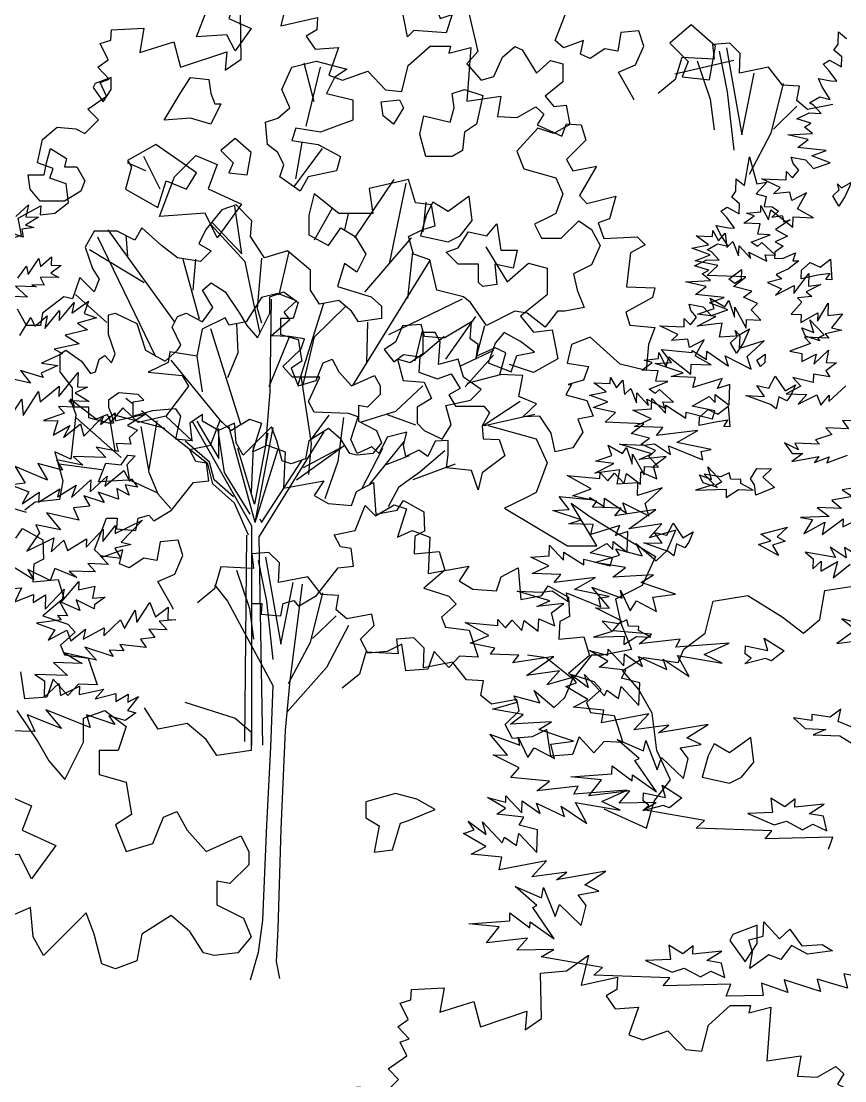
# Model space of a CAD drawing. Header units: inches. Extents: x 11.9 to 85.3, y 5.2 to 37.4.
# Drawn here: x 51.623 to 52.104, y 23.218 to 23.836 of the extents above; entities that cross this region are included whole.
import ezdxf

# ---------------------------------------------------------------- set-up
doc = ezdxf.new("R2010")
doc.units = ezdxf.units.IN
doc.header["$MEASUREMENT"] = 0
doc.layers.add('CAY', color=94, linetype='Continuous')
doc.layers.add('CAY-3', color=61, linetype='Continuous')

# ---------------------------------------------------------------- blocks, each defined once
blk = doc.blocks.new('A$C76451831')
at = {"layer": 'CAY'}
for p, q in [((1178, 1895), (1223.4, 1902.1)), ((1033, 1881.5), (1077.8, 1888.5)), ((1077.8, 1888.5), (1122.6, 1860.8)), ((1171.5, 1857.3), (1178, 1895)), ((1022.3, 1839.6), (1033, 1881.5)), ((1122.6, 1860.8), (1150.3, 1839.6)), ((1150.3, 1839.6), (1171.5, 1857.3)), ((994.6, 1818.9), (1022.3, 1839.6)), ((987.6, 1801.8), (994.6, 1818.9)), ((915, 1791.2), (942.7, 1808.3)), ((942.7, 1808.3), (987.6, 1801.8)), ((935.7, 1767), (915, 1791.2)), ((953.4, 1735.8), (935.7, 1767)), ((959.8, 1687.4), (953.4, 1735.8)), ((977.5, 1649), (959.8, 1687.4)), ((956.3, 1621.3), (977.5, 1649)), ((890.9, 1611.3), (946.3, 1586.5)), ((946.3, 1586.5), (956.3, 1621.3)), ((4929.6, 1084.7), (4941, 1036.7)), ((5409.5, 1046.3), (5410, 1062.2)), ((5410, 1062.2), (5420.6, 1053.6)), ((5268.6, 1047.8), (5246.4, 1045.7)), ((5282.3, 1034.1), (5268.6, 1047.8)), ((4941, 1036.7), (4926.8, 1020.6)), ((4973.2, 1029.6), (4989.3, 1043.4)), ((4989.3, 1043.4), (4998.7, 1039.1)), ((4998.7, 1039.1), (5017.2, 1008.8)), ((5246.4, 1045.7), (5248.5, 1026.7)), ((5281.2, 1008.8), (5282.3, 1034.1)), ((5404.2, 1038.3), (5409.5, 1046.3)), ((5414.3, 1029.8), (5404.2, 1038.3)), ((4728.3, 971.5), (4715.1, 1021.6)), ((4926.8, 1020.6), (4945.3, 999.7)), ((4961.8, 1004.1), (4973.2, 1029.6)), ((5017.2, 1008.8), (5035.7, 1024.9)), ((5035.7, 1024.9), (5051.8, 1020.6)), ((5051.8, 1020.6), (5051.8, 997.4)), ((5273.8, 1025), (5197.2, 1007.3)), ((5206.3, 1028.8), (5197.9, 1000.4)), ((5248.5, 1026.7), (5206.3, 1028.8)), ((5390, 1020.2), (5398.3, 1025.4)), ((5397.8, 1011.8), (5390, 1020.2)), ((5398.3, 1025.4), (5413.9, 1016.7)), ((5413.9, 1016.7), (5414.3, 1029.8)), ((4717.8, 939.8), (4736.3, 1016.3)), ((5319.2, 1016.2), (5281.2, 1008.8)), ((5337.1, 993), (5319.2, 1016.2)), ((5407.8, 998.3), (5397.8, 1011.8)), ((4945.3, 999.7), (4961.8, 1004.1)), ((5051.8, 997.4), (5028.6, 978.9)), ((5197.9, 1000.4), (5175.7, 982.4)), ((5359.3, 991.9), (5337.1, 993)), ((5356.1, 972.9), (5359.3, 991.9)), ((5389, 990.8), (5383.9, 1001.9)), ((5383.9, 1001.9), (5400.1, 998.6)), ((5400.1, 998.6), (5407.8, 998.3)), ((5028.6, 978.9), (5040, 965.1)), ((5372.4, 970.1), (5385.8, 977.8)), ((5385.8, 977.8), (5399.3, 974.6)), ((5399.3, 974.6), (5389, 990.8)), ((5040, 965.1), (5056.1, 967.1)), ((5056.1, 967.1), (5060.8, 941.9)), ((5369.8, 961.3), (5356.1, 972.9)), ((5402.5, 967.7), (5369.8, 961.3)), ((5377.7, 967.2), (5372.4, 970.1)), ((5387.7, 956.4), (5377.7, 967.2)), ((5355.8, 949.4), (5371.9, 957)), ((5371.9, 957), (5387.7, 956.4)), ((5019.2, 937.2), (4991.7, 907.3)), ((5040, 930.1), (5019.2, 937.2)), ((5060.8, 941.9), (5040, 930.1)), ((5374.2, 943.7), (5355.8, 949.4)), ((5365.8, 938.6), (5374.2, 943.7)), ((5376.4, 930.1), (5365.8, 938.6)), ((5344.2, 928.5), (5376.4, 930.1)), ((5370.7, 922.5), (5344.2, 928.5)), ((4701.9, 860.6), (4738.9, 910.7)), ((4704.6, 871.1), (4712.5, 918.7)), ((5357.2, 912.1), (5370.7, 922.5)), ((5394.2, 908.1), (5357.2, 912.1)), ((4527.8, 857.9), (4506.6, 900.2)), ((4991.7, 907.3), (5000.7, 884.1)), ((5351, 891), (5348.6, 899.3)), ((5348.6, 899.3), (5367.1, 895.9)), ((5367.1, 895.9), (5377.5, 884.7)), ((5375.4, 901.1), (5394.2, 908.1)), ((5399.1, 892.1), (5375.4, 901.1)), ((4509.3, 881.7), (4485.5, 892.2)), ((5000.7, 884.1), (5042.4, 872.7)), ((5350.4, 872.5), (5358.4, 882.6)), ((5358.4, 882.6), (5351, 891)), ((5377.5, 884.7), (5399.1, 892.1)), ((4781, 794.5), (4832.5, 870.4)), ((4850.9, 870.4), (4799.8, 858.6)), ((4860, 840.1), (4850.9, 870.4)), ((5042.4, 872.7), (5051.8, 851.9)), ((5310.5, 871.2), (5342.1, 870.1)), ((5334.1, 859.9), (5310.5, 871.2)), ((5342.1, 870.1), (5342.5, 880.9)), ((5342.5, 880.9), (5350.4, 872.5)), ((4799.8, 858.6), (4804.6, 826.3)), ((4826.2, 761), (4847.8, 865.6)), ((5325.6, 852), (5334.1, 859.9)), ((5347, 854), (5325.6, 852)), ((5349.4, 843.1), (5347, 854)), ((4728.3, 851.9), (4721.2, 824)), ((4760.5, 826.3), (4728.3, 851.9)), ((4880.8, 837.7), (4860, 840.1)), ((4870.1, 802.5), (4874.1, 840.9)), ((5051.8, 851.9), (5042.4, 826.3)), ((5368.3, 853.3), (5349.4, 843.1)), ((5356.7, 832.4), (5368.3, 853.3)), ((4608.4, 831), (4587.6, 805.5)), ((4626.9, 837.7), (4608.4, 831)), ((4634, 774), (4625.3, 835.7)), ((4647.3, 816.9), (4626.9, 837.7)), ((4728.6, 791.9), (4751.7, 832.8)), ((4804.6, 826.3), (4760.5, 826.3)), ((4885.5, 810.2), (4880.8, 837.7)), ((5042.4, 826.3), (5033.3, 821.6)), ((5290.3, 826.5), (5309, 828.6)), ((5300.6, 823.4), (5290.3, 826.5)), ((5309, 828.6), (5309.3, 836.7)), ((5309.3, 836.7), (5319, 817.8)), ((5319, 817.8), (5322.2, 830.9)), ((5322.2, 830.9), (5350.9, 808.5)), ((5377.6, 820.8), (5356.7, 832.4)), ((4595.8, 814.5), (4634, 774)), ((4645.4, 796.4), (4647.3, 816.9)), ((4721.2, 824), (4721.2, 798.4)), ((4768, 805.1), (4772.9, 825.9)), ((5033.3, 821.6), (5014.8, 812.5)), ((5014.8, 812.5), (5023.9, 794.1)), ((5049.4, 794.1), (5072.6, 816.9)), ((5072.6, 816.9), (5088.7, 805.5)), ((5287.1, 813.5), (5300.6, 823.4)), ((5308.4, 812.7), (5287.1, 813.5)), ((5305.2, 799.3), (5308.4, 812.7)), ((5350.9, 808.5), (5351.3, 821.7)), ((5351.3, 821.7), (5377.6, 820.8)), ((4442.1, 803.1), (4430.3, 782.3)), ((4472, 803.1), (4442.1, 803.1)), ((4547.7, 684.5), (4460.2, 805.1)), ((4495.2, 791.7), (4472, 803.1)), ((4504.2, 807.8), (4495.2, 791.7)), ((4529.8, 784.6), (4504.2, 807.8)), ((4587.6, 805.5), (4578.1, 787)), ((4638.7, 763.4), (4593.5, 812.2)), ((4746.8, 784.6), (4762.9, 807.8)), ((4762.9, 807.8), (4781.4, 796.4)), ((4850.9, 796.4), (4869.4, 805.5)), ((4869.4, 805.5), (4885.5, 810.2)), ((5088.7, 805.5), (5100.1, 784.6)), ((5246.2, 796.3), (5246.5, 804)), ((5246.5, 804), (5254.2, 790.6)), ((5254.2, 790.6), (5262.7, 800.7)), ((5262.7, 800.7), (5264.7, 782.1)), ((5321.1, 798.7), (5305.2, 799.3)), ((4522.3, 639.8), (4446.8, 795.6)), ((4485.8, 770.9), (4483.8, 797.9)), ((4578.1, 787), (4594.3, 777.9)), ((4663.8, 768.5), (4645.4, 796.4)), ((4721.2, 798.4), (4746.8, 784.6)), ((4781.4, 796.4), (4795.5, 773.2)), ((4794.3, 724.1), (4854.9, 794.5)), ((4857.6, 773.2), (4850.9, 796.4)), ((5023.9, 794.1), (5049.4, 794.1)), ((5219.4, 781), (5240.9, 785.6)), ((5240.9, 785.6), (5224.9, 797.1)), ((5224.9, 797.1), (5246.2, 796.3)), ((5264.7, 782.1), (5272.7, 790)), ((5272.7, 790), (5280.2, 771.1)), ((5296.7, 789.1), (5321.1, 798.7)), ((5304.7, 783.4), (5296.7, 789.1)), ((5310.3, 788.7), (5304.7, 783.4)), ((5328.3, 772.2), (5310.3, 788.7)), ((4430.3, 782.3), (4439.8, 754.7)), ((4507, 736.3), (4436.2, 779.1)), ((4550.6, 768.5), (4529.8, 784.6)), ((4594.3, 777.9), (4580.5, 763.8)), ((4693.7, 777.9), (4663.8, 768.5)), ((4682.7, 720.5), (4695.7, 776.4)), ((4723.6, 752.4), (4693.7, 777.9)), ((4795.5, 773.2), (4783.7, 750)), ((4850.1, 715.8), (4856.4, 776.4)), ((4878.5, 766.1), (4857.6, 773.2)), ((4951.7, 782.9), (4979.4, 737.5)), ((5100.1, 784.6), (5088.7, 759.5)), ((5243.1, 772.4), (5219.4, 781)), ((5223.8, 764.9), (5243.1, 772.4)), ((5280.2, 771.1), (5280.7, 784.3)), ((5280.7, 784.3), (5296, 767.8)), ((5296, 767.8), (5293.5, 776.1)), ((5293.5, 776.1), (5317.1, 764.4)), ((5314.7, 772.6), (5328.3, 772.2)), ((5317.1, 764.4), (5314.7, 772.6)), ((4580.5, 763.8), (4550.6, 768.5)), ((4579.1, 689), (4557.9, 766.3)), ((4571.1, 726.8), (4574.5, 766.9)), ((4657.5, 671.8), (4638.7, 763.4)), ((4659.9, 768.1), (4654, 702.8)), ((4767.6, 761.4), (4758.6, 731.5)), ((4783.7, 750), (4767.6, 761.4)), ((4778.7, 602.9), (4879.6, 765.8)), ((4887.9, 726.8), (4878.5, 766.1)), ((4979.4, 737.5), (5007.1, 761.7)), ((5007.1, 761.7), (5031.3, 755.2)), ((5088.7, 759.5), (5065.6, 747.7)), ((5253, 758.5), (5223.8, 764.9)), ((5239.5, 745.8), (5253, 758.5)), ((4439.8, 754.7), (4448.8, 741)), ((4723.6, 726.8), (4723.6, 752.4)), ((5031.3, 755.2), (5031.3, 720.4)), ((5065.6, 747.7), (5070.3, 726.8)), ((5289.7, 744), (5239.5, 745.8)), ((5273.4, 731.5), (5289.7, 744)), ((4423.7, 742.9), (4414.2, 715.4)), ((4430.3, 736.3), (4423.7, 742.9)), ((4442.1, 724.5), (4430.3, 736.3)), ((4448.8, 741), (4442.1, 724.5)), ((4758.6, 731.5), (4802.2, 717.8)), ((5297.2, 725.2), (5273.4, 731.5)), ((4402.8, 717.8), (4374.9, 696.9)), ((4414.2, 715.4), (4402.8, 717.8)), ((4458.8, 684.4), (4417.8, 720.8)), ((4735.4, 708.3), (4723.6, 726.8)), ((4802.2, 717.8), (4816, 706)), ((4922.5, 717.8), (4887.9, 726.8)), ((4931.5, 710.7), (4922.5, 717.8)), ((5031.3, 720.4), (4996.5, 692.7)), ((5070.3, 726.8), (5079.3, 704)), ((5248.4, 702.9), (5243.4, 716.2)), ((5243.4, 716.2), (5262.1, 705.1)), ((5286.5, 717.4), (5297.2, 725.2)), ((5304.8, 709.1), (5286.5, 717.4)), ((4654, 702.8), (4659.9, 684)), ((4707.6, 603.7), (4740.9, 709.9)), ((4728.7, 665.9), (4769.2, 705.2)), ((4760.5, 713.1), (4735.4, 708.3)), ((4777, 699.3), (4760.5, 713.1)), ((4816, 706), (4816, 689.9)), ((4825.4, 669), (4921.3, 715.4)), ((4952.3, 680.8), (4931.5, 710.7)), ((5079.3, 704), (5054.2, 699.3)), ((5226.8, 695.5), (5248.4, 702.9)), ((5262.1, 705.1), (5267.3, 713.1)), ((5267.3, 713.1), (5274.7, 691.5)), ((5274.7, 691.5), (5275.2, 704.7)), ((5275.2, 704.7), (5290.1, 677.4)), ((5296.4, 701.2), (5304.8, 709.1)), ((4354.1, 680.8), (4342.7, 701.7)), ((4374.9, 696.9), (4372.6, 680.8)), ((4786.1, 685.5), (4777, 699.3)), ((4816, 689.9), (4786.1, 685.5)), ((4899.3, 636.8), (4938.6, 692.2)), ((4989.3, 699.3), (4952.3, 680.8)), ((5005.4, 696.9), (4989.3, 699.3)), ((4996.5, 692.7), (5013.6, 672)), ((5028.6, 678.5), (5005.4, 696.9)), ((5044.7, 699.3), (5028.6, 678.5)), ((5054.2, 699.3), (5044.7, 699.3)), ((5226.3, 679.6), (5250.7, 692.4)), ((5250.7, 692.4), (5226.8, 695.5)), ((5309, 687.6), (5296.4, 701.2)), ((4372.6, 680.8), (4354.1, 680.8)), ((4796.7, 631.7), (4797.9, 685.1)), ((4938.6, 636.8), (4950, 680.8)), ((5013.6, 672), (5037.8, 675)), ((5037.8, 675), (5044.9, 637.2)), ((5258.6, 683.9), (5226.3, 679.6)), ((5255.2, 665.5), (5258.6, 683.9)), ((5290.1, 677.4), (5290.5, 688.3)), ((5290.5, 688.3), (5309, 687.6)), ((4713.4, 601.8), (4728.7, 665.9)), ((5282, 667.2), (5255.2, 665.5)), ((5281.5, 650.9), (5282, 667.2)), ((4917.8, 627.7), (4961.8, 648.6)), ((5179.9, 649.5), (5219.6, 645.4)), ((5192.9, 632.7), (5179.9, 649.5)), ((5219.6, 645.4), (5219.7, 648.1)), ((5219.7, 648.1), (5238.4, 636.6)), ((5238.4, 636.6), (5238.7, 647.4)), ((5238.7, 647.4), (5267.1, 627.9)), ((5313.5, 660.7), (5281.5, 650.9)), ((5291.5, 640.2), (5313.5, 660.7)), ((5044.9, 637.2), (5013.6, 619.5)), ((5262.5, 641.2), (5296.4, 624.1)), ((5267.1, 627.9), (5262.5, 641.2)), ((5296.4, 624.1), (5291.5, 640.2)), ((5013.6, 619.5), (4982.4, 630.1)), ((5171.6, 631.2), (5192.9, 632.7)), ((5208.3, 619), (5171.6, 631.2)), ((5192.3, 614.2), (5208.3, 619)), ((5224, 613.1), (5192.3, 614.2)), ((5220.8, 600), (5224, 613.1)), ((5258.8, 611.8), (5220.8, 600)), ((5252.9, 598.9), (5258.8, 611.8)), ((4834.4, 569.5), (4869.4, 602.2)), ((5268.9, 603.8), (5252.9, 598.9)), ((5268, 577.1), (5268.9, 603.8)), ((4491.5, 579.5), (4483.4, 586)), ((5166.8, 572.4), (5167.3, 586)), ((5167.3, 586), (5185.2, 566.8)), ((5219.9, 576), (5241.7, 588.4)), ((5241.7, 588.4), (5249.5, 580.4)), ((5249.5, 580.4), (5249.9, 590.8)), ((5249.9, 590.8), (5268, 577.1)), ((4541.2, 539.6), (4503.7, 569.7)), ((4789.6, 555.4), (4834.4, 569.5)), ((4823, 565.2), (4860, 551.4)), ((5142.7, 570.6), (5166.8, 572.4)), ((5166.3, 559.3), (5142.7, 570.6)), ((5185.2, 566.8), (5185.5, 577.2)), ((5185.5, 577.2), (5211.7, 560.4)), ((5211.7, 560.4), (5212, 568.1)), ((5212, 568.1), (5246.1, 559.2)), ((5249.2, 569.6), (5219.9, 576)), ((5246.1, 559.2), (5249.2, 569.6)), ((4534.5, 546.7), (4466.9, 564.4)), ((4647.3, 419.7), (4569.9, 556)), ((4575.8, 556.2), (4604.1, 507.8)), ((5144.7, 549.2), (5166.3, 559.3)), ((4589.9, 500.7), (4541.2, 539.6)), ((4602.9, 544.4), (4611.2, 489.7)), ((4604.1, 507.8), (4604.1, 546.7)), ((4651.6, 424.8), (4617.3, 549.9)), ((4668.2, 540.8), (4650.5, 448.4)), ((4651.6, 424.8), (4675, 548.1)), ((4656.8, 405.9), (4741.3, 542.4)), ((5181.8, 547.9), (5144.7, 549.2)), ((5173.3, 537.8), (5181.8, 547.9)), ((5227, 544), (5173.3, 537.8)), ((5199.7, 528.7), (5227, 544)), ((4592.3, 503.1), (4560.4, 530.2)), ((4705.1, 479.9), (4766.8, 524.3)), ((5125.3, 526.3), (5157, 525.2)), ((5167.5, 513.9), (5125.3, 526.3)), ((5157, 525.2), (5170.6, 527)), ((5170.6, 527), (5191.5, 513.1)), ((5189.1, 524.1), (5233.8, 506.2)), ((5191.5, 513.1), (5189.1, 524.1)), ((5244.7, 519.4), (5199.7, 528.7)), ((4650.5, 448.4), (4629.2, 520.8)), ((4646.9, 463.7), (4649.3, 523.1)), ((4651.6, 424.8), (4681.2, 519.2)), ((4714.5, 496), (4764.5, 523.1)), ((5150.9, 506.4), (5167.5, 513.9)), ((5185.9, 510.6), (5150.9, 506.4)), ((5169.6, 498), (5185.9, 510.6)), ((5231.5, 517.1), (5244.7, 519.4)), ((5233.8, 506.2), (5231.5, 517.1)), ((4596.6, 475.1), (4589.9, 500.7)), ((4598.2, 480.3), (4592.3, 503.1)), ((4659.9, 424.8), (4712.2, 505.4)), ((5174, 481.5), (5169.6, 498)), ((4611.2, 489.7), (4644.6, 435.4)), ((5057.3, 485.6), (5099.7, 481.8)), ((5088.4, 468.6), (5057.3, 485.6)), ((5099.7, 481.8), (5100, 489.5)), ((5100, 489.5), (5110.1, 478.8)), ((5110.1, 478.8), (5118.6, 488.9)), ((5118.6, 488.9), (5131.2, 475.3)), ((5131.2, 475.3), (5134.4, 488.3)), ((5134.4, 488.3), (5152.5, 474.6)), ((5152.5, 474.6), (5153.1, 490.4)), ((5153.1, 490.4), (5174, 481.5)), ((4624.5, 449.6), (4596.6, 475.1)), ((4623.3, 457.8), (4598.2, 480.3)), ((5064.1, 459.1), (5088.4, 468.6)), ((5096, 452.5), (5064.1, 459.1)), ((4643, 408.3), (4624.5, 449.6)), ((5062.5, 449.6), (5086.7, 432.5)), ((5090.3, 444.6), (5096, 452.5)), ((5127.4, 443.3), (5090.3, 444.6)), ((5119.3, 433.1), (5127.4, 443.3)), ((5172.7, 441.7), (5119.3, 433.1)), ((5137.3, 416.6), (5172.7, 441.7)), ((4657.5, 429.5), (4659.9, 424.8)), ((4647.3, 135.4), (4647.3, 419.7)), ((5180.2, 422.8), (5137.3, 416.6)), ((5163.7, 404.8), (5180.2, 422.8)), ((5198.4, 414.5), (5163.7, 404.8)), ((5187.1, 388.1), (5198.4, 414.5)), ((4638.3, 140.1), (4640.6, 408.3)), ((4661.5, 135.4), (4656.8, 405.9)), ((5120.6, 390.5), (5154.7, 381.1)), ((5125.3, 382.1), (5120.6, 390.5)), ((5154.7, 381.1), (5147.1, 397.2)), ((5147.1, 397.2), (5173, 375)), ((5173, 375), (5187.1, 388.1)), ((5093.2, 372.8), (5125.3, 382.1)), ((5132.9, 366), (5093.2, 372.8)), ((5171.9, 380.3), (5154.8, 342.6)), ((5116.6, 353.4), (5132.9, 366)), ((5169.7, 356.6), (5116.6, 353.4)), ((5153.5, 346.7), (5169.7, 356.6)), ((5198.3, 331.5), (5153.5, 346.7)), ((5112.4, 313.2), (5089.4, 340.8)), ((5089.4, 340.8), (5128.7, 326.2)), ((5154.8, 342.6), (5120.1, 324.9)), ((5126.4, 336.8), (5139.1, 310)), ((5128.7, 326.2), (5126.4, 336.8)), ((5168.7, 327.6), (5198.3, 331.5)), ((5120.1, 324.9), (5127.1, 293.6)), ((5139.1, 310), (5147.2, 322.9)), ((5147.2, 322.9), (5173.5, 308.8)), ((5173.5, 308.8), (5168.7, 327.6)), ((5093.9, 313.9), (5112.4, 313.2)), ((5127.7, 296.8), (5093.9, 313.9)), ((5116.8, 284), (5127.7, 296.8)), ((5127.1, 293.6), (5140.7, 259.4)), ((5167, 279.6), (5116.8, 284)), ((5150.7, 267), (5167, 279.6)), ((5204.4, 272.8), (5150.7, 267)), ((5198.6, 262.6), (5204.4, 272.8)), ((5268.1, 267.9), (5198.6, 262.6)), ((5235.4, 253.2), (5268.1, 267.9)), ((5029.8, 248.8), (5005.7, 252.3)), ((5064.6, 221), (5029.8, 248.8)), ((5088.8, 252.3), (5064.6, 221)), ((5110, 244.4), (5086.5, 258.4)), ((5086.5, 258.4), (5110.3, 252.1)), ((5103, 252.3), (5088.8, 252.3)), ((5140.7, 259.4), (5103, 252.3)), ((5110.3, 252.1), (5110.6, 260.2)), ((5110.6, 260.2), (5131.1, 238.2)), ((5131.1, 238.2), (5131.7, 254.1)), ((5131.7, 254.1), (5155.1, 237.4)), ((5155.1, 237.4), (5150.1, 250.7)), ((5150.1, 250.7), (5186.7, 233.6)), ((5200.9, 251.6), (5259, 241.9)), ((5215.8, 224.4), (5200.9, 251.6)), ((5259, 241.9), (5235.4, 253.2)), ((5098.9, 236.6), (5110, 244.4)), ((5133.6, 232.7), (5098.9, 236.6)), ((5186.7, 233.6), (5182.2, 246.9)), ((5182.2, 246.9), (5215.8, 224.4)), ((5069.2, 216.4), (5061.4, 227.5)), ((5061.4, 227.5), (5084.8, 210.4)), ((5080, 226.9), (5105.7, 199.2)), ((5084.8, 210.4), (5080, 226.9)), ((5127.8, 222.5), (5133.6, 232.7)), ((5151.6, 216.2), (5127.8, 222.5)), ((5055.4, 211.4), (5069.2, 216.4)), ((5084.3, 194.5), (5055.4, 211.4)), ((5105.7, 199.2), (5108.7, 206.8)), ((5108.7, 206.8), (5124.2, 195.8)), ((5124.2, 195.8), (5127.5, 211.6)), ((5127.5, 211.6), (5150.6, 186.8)), ((5150.6, 186.8), (5151.6, 216.2)), ((5065.3, 184.8), (5084.3, 194.5)), ((5105.1, 180.6), (5065.3, 184.8)), ((5101.8, 164.4), (5105.1, 180.6)), ((5163.4, 175.9), (5101.8, 164.4)), ((5144.1, 155.3), (5163.4, 175.9)), ((5189.6, 161.4), (5144.1, 155.3)), ((5240.4, 162.3), (5176.1, 151.4)), ((5176.1, 151.4), (5189.6, 161.4)), ((5213, 144.7), (5240.4, 162.3)), ((5150.9, 117.8), (5122.3, 142.4)), ((5122.3, 142.4), (5156.7, 128.1)), ((5156.7, 128.1), (5159.4, 141.1)), ((5159.4, 141.1), (5174.4, 103.4)), ((5231.3, 136.3), (5213, 144.7)), ((5204.4, 131.8), (5231.3, 136.3)), ((5214.8, 117.9), (5204.4, 131.8)), ((5145.4, 115.3), (5150.9, 117.8)), ((5173.4, 74.4), (5145.4, 115.3)), ((5174.4, 103.4), (5180, 119.1)), ((5180, 119.1), (5208.5, 91.8)), ((5208.5, 91.8), (5214.8, 117.9)), ((5062.2, 94.2), (5115.3, 97.8)), ((5115.3, 97.8), (5115.7, 108.2)), ((5115.7, 108.2), (5141.7, 88.7)), ((5141.7, 88.7), (5142, 96.8)), ((5142, 96.8), (5173.4, 74.4)), ((5101.9, 90.1), (5062.2, 94.2)), ((5085.3, 69.4), (5101.9, 90.1)), ((5138.6, 75.7), (5085.3, 69.4)), ((5124.9, 59.8), (5138.6, 75.7)), ((5172.9, 60.9), (5124.9, 59.8)), ((5156.3, 51), (5172.9, 60.9)), ((5236, 37.4), (5156.3, 51)), ((5224.8, 27.3), (5236, 37.4)), ((5323.5, 23.9), (5224.8, 27.3)), ((5314.9, 13.3), (5323.5, 23.9)), ((5402.9, 15.7), (5314.9, 13.3)), ((5396.9, 0), (5402.9, 15.7))]:
    blk.add_line(p, q, dxfattribs=at)
for points in [[(1085.8, 1672.3), (1081.8, 1704), (1054.1, 1684.2), (1034.3, 1696), (1026.4, 1680.2), (1018.5, 1652.5), (1054.1, 1644.6), (1069.9, 1652.5)], [(1058.5, 1448.2), (1054.5, 1440.3), (1074.3, 1412.6), (1090.2, 1436.3), (1090.2, 1460.1)], [(1418.3, 1311.9), (1426.2, 1355.4), (1394.5, 1383.2), (1366.8, 1359.4), (1390.6, 1335.6), (1382.7, 1315.8)], [(722.8, 1185.8), (750.5, 1213.5), (778.2, 1201.7), (766.3, 1170), (809.9, 1150.2), (778.2, 1106.6), (762.4, 1138.3), (703, 1134.3)], [(1109.9, 1128.8), (1106, 1160.5), (1078.3, 1140.7), (1058.5, 1152.6), (1050.5, 1136.7), (1042.6, 1109), (1078.3, 1101.1), (1094.1, 1109)], [(4862.9, 1119.3), (4873.5, 1124.6), (4873.5, 1103.5), (4884.1, 1103.5), (4892, 1079.7), (4907.8, 1085), (4899.9, 1061.2), (4857.7, 1063.9), (4849.7, 1055.9), (4841.8, 1095.6), (4849.7, 1095.6)], [(4588.5, 1090.3), (4606.9, 1108.8), (4625.4, 1100.8), (4617.5, 1079.7), (4646.5, 1066.5), (4625.4, 1037.5), (4614.9, 1058.6), (4575.3, 1055.9)], [(1443.6, 1052.7), (1459.9, 1065.3), (1459.5, 1052.2), (1451.1, 1047)], [(4709.9, 855.3), (4683.5, 873.8), (4688.8, 889.6), (4680.8, 905.5), (4667.6, 916), (4665, 945.1), (4680.8, 950.3), (4696.7, 963.5), (4686.1, 987.3), (4699.3, 1016.3), (4731, 1024.3), (4770.6, 1013.7), (4754.7, 1003.1), (4744.2, 982), (4778.5, 974.1), (4778.5, 947.7), (4757.4, 939.8), (4736.3, 931.9), (4704.6, 937.1), (4699.3, 921.3), (4733.6, 916), (4762.7, 900.2), (4757.4, 881.7), (4720.4, 873.8)], [(4443.3, 995.2), (4440.7, 989.9), (4453.9, 971.5), (4464.4, 987.3), (4464.4, 1003.1)], [(4554.1, 982), (4567.3, 1003.1), (4591.1, 1000.5), (4593.7, 982), (4599, 968.8), (4606.9, 968.8), (4593.7, 942.4), (4567.3, 950.3), (4533, 947.7)], [(1445.7, 970.1), (1454.1, 978), (1451.7, 985.8), (1456.9, 980.2), (1470.4, 987.9), (1462, 969.6), (1453.4, 956.7)], [(4865.6, 929.2), (4870.9, 953), (4905.2, 945.1), (4910.4, 963.5), (4907.8, 982), (4923.6, 987.3), (4947.4, 979.4), (4939.5, 942.4), (4923.6, 931.9), (4921, 908.1), (4907.8, 900.2), (4873.5, 900.2)], [(4818.1, 953), (4815.4, 971.5), (4839.2, 974.1), (4844.5, 963.5), (4831.3, 942.4)], [(4641.2, 876.4), (4646.5, 905.5), (4625.4, 923.9), (4606.9, 908.1), (4622.8, 892.2), (4617.5, 879)], [(4403.7, 887), (4419.5, 887), (4430.1, 868.5), (4424.8, 855.3), (4403.7, 842.1), (4372, 842.1), (4358.8, 857.9), (4356.2, 876.4), (4377.3, 876.4), (4380, 892.2), (4385.2, 910.7), (4406.4, 897.5)], [(4562.1, 857.9), (4575.3, 879), (4522.5, 916), (4485.5, 894.9), (4490.8, 887), (4482.9, 857.9), (4525.1, 834.2), (4535.7, 868.5)], [(1444.6, 860.9), (1436.9, 861.2), (1442.2, 869.2), (1426.3, 867), (1404.8, 862.3), (1405.2, 873.2), (1416.4, 883.2), (1429.3, 877.3), (1442.8, 887.7)], [(5402.6, 849.4), (5411, 857.2), (5408.6, 865), (5413.8, 859.4), (5427.2, 867.1), (5418.9, 848.8), (5410.3, 835.9)], [(4915.7, 781.4), (4928.9, 802.5), (4952.7, 797.2), (4965.9, 813), (4971.2, 778.7), (4992.3, 778.7), (4987, 755), (4963.2, 760.2), (4965.9, 733.8), (4947.4, 731.2), (4942.1, 736.5), (4942.1, 760.2), (4915.7, 760.2), (4899.9, 776.1)], [(1428.7, 781.7), (1410.3, 787.8), (1405.3, 798.4), (1420.9, 792.4), (1416.1, 808.9), (1434.4, 789.2), (1426.1, 784.5)], [(1476.9, 785.4), (1471.7, 793.3), (1479.9, 806.6), (1498.9, 806), (1487.6, 795.5), (1503, 781.8), (1478.7, 771.8)], [(5401.5, 740.1), (5393.8, 740.4), (5399.1, 748.4), (5383.1, 746.2), (5361.7, 741.5), (5362, 752.4), (5373.3, 762.4), (5386.2, 756.5), (5399.7, 766.9)], [(1364.6, 698.7), (1332.9, 710.2), (1356.9, 709.4), (1346.9, 723.3), (1362.7, 720.1), (1370.9, 735.6), (1383.8, 716.6), (1397.3, 724.3), (1391.3, 710.9), (1386.1, 703.4), (1375.4, 708.7), (1372.1, 693)], [(1485.1, 721.2), (1519.8, 730.4), (1506.2, 717.8), (1516.9, 712), (1500.4, 707.1), (1508.1, 693.7), (1481.9, 707.7), (1497.9, 712.6)], [(4499.5, 590.8), (4474.4, 593.1), (4460.6, 583.7), (4460.6, 574.6), (4464.9, 565.2), (4467.3, 553.8), (4460.6, 553.8), (4435.1, 560.5), (4435.1, 574.6), (4416.6, 574.6), (4414.2, 586), (4414.2, 599.8), (4398.1, 620.6), (4398.1, 643.8), (4405.2, 648.6), (4425.6, 634.4), (4437.4, 618.3), (4444.1, 620.6), (4448.8, 636.8), (4455.9, 641.5), (4464.9, 632), (4469.6, 643.8), (4460.6, 669), (4460.6, 694.6), (4469.6, 696.9), (4497.6, 683.2), (4509, 648.6), (4534.5, 634.4), (4550.6, 648.6), (4554.9, 655.2), (4543.5, 678.5), (4550.6, 692.2), (4562, 696.9), (4582.9, 685.5), (4596.6, 704), (4582.9, 726.8), (4594.3, 736.3), (4612.7, 724.5), (4631.2, 696.9), (4640.6, 680.8), (4654.4, 664.7), (4670.5, 696.9), (4670.5, 717.8), (4689, 724.5), (4707.5, 710.7), (4700.8, 689.9), (4684.3, 689.9), (4684.3, 669), (4707.5, 662.3), (4712.2, 634.4), (4698.4, 625.4), (4707.5, 602.2), (4730.7, 609.2), (4740.1, 632), (4751.5, 636.8), (4760.5, 620.6), (4777, 602.2), (4806.9, 615.9), (4814, 602.2), (4814, 590.8), (4797.5, 574.6), (4786.1, 576.6), (4786.1, 556.2), (4809.3, 544.4), (4816, 528.2), (4804.6, 514.5), (4783.7, 512.1), (4774.7, 514.5), (4762.9, 533), (4746.8, 546.7), (4721.2, 530.6), (4716.9, 507.4), (4698.4, 500.7), (4686.6, 505), (4679.9, 530.6), (4672.9, 549.1), (4656.8, 533), (4635.9, 512.1), (4626.9, 528.2), (4624.5, 553.8), (4603.7, 544.4), (4582.9, 556.2), (4582.9, 565.2), (4566.7, 553.8), (4569.1, 530.6), (4548.3, 533), (4554.9, 562.8), (4548.3, 572.3), (4518, 569.9), (4492.8, 562.8), (4492.8, 581.3), (4506.6, 583.7)], [(5385.6, 660.9), (5367.2, 667), (5362.2, 677.6), (5377.8, 671.6), (5372.9, 688.1), (5391.3, 668.4), (5383, 663.7)], [(4892.2, 660), (4885.5, 671.4), (4869.4, 671.4), (4869.4, 643.8), (4852.9, 632), (4836.8, 636.8), (4843.9, 609.2), (4871.4, 606.9), (4880.8, 586), (4862.3, 574.6), (4862.3, 553.8), (4871.4, 544.4), (4894.6, 533), (4906.4, 551.4), (4899.3, 576.6), (4931.5, 583.7), (4945.3, 597.4), (4922.5, 613.6), (4915.4, 636.8), (4889.8, 630.1)], [(4975.5, 671.4), (4963.7, 657.6), (4954.7, 632), (4984.6, 620.6), (4991.7, 641.5), (5014.8, 646.2), (4996.4, 660)], [(1313.2, 601.7), (1310.8, 609.9), (1300.2, 604.8), (1278.6, 608.3), (1291.7, 594.7), (1267.4, 587.4), (1307.3, 588.7), (1306.9, 577.9), (1323.2, 588.2), (1342.2, 587.5), (1326.2, 596.2), (1326.3, 601.2)], [(5321.5, 577.9), (5289.7, 589.5), (5313.7, 588.6), (5303.8, 602.6), (5319.5, 599.3), (5327.8, 614.9), (5340.7, 595.8), (5354.1, 603.5), (5348.2, 590.1), (5343, 582.6), (5332.3, 588), (5329, 572.2)], [(1603.8, 461), (1606.8, 469), (1585.8, 477.9), (1589, 493.7), (1575.1, 483.3), (1551.6, 486.8), (1551.4, 479.1), (1527.5, 482.7), (1542.8, 468.5), (1569.5, 467.6), (1553, 460.5), (1587.8, 459.2), (1606, 447.7)], [(5270.1, 480.9), (5267.7, 489.1), (5257.1, 484.1), (5235.4, 487.5), (5248.5, 473.9), (5224.3, 466.6), (5264.2, 467.9), (5263.8, 457.1), (5280, 467.4), (5299.1, 466.7), (5283, 475.4), (5283.2, 480.4)], [(1332, 374.8), (1332.4, 385.2), (1361.2, 379.2), (1356.8, 395.2), (1382.5, 378.5), (1366.1, 365.4), (1358.1, 368.4), (1331.6, 361.7), (1339.5, 369.1)], [(1037.6, 376.9), (1009.9, 384), (971.5, 373.4), (971.5, 352.7), (988.6, 342.1), (982.2, 307.9), (1006.3, 310.8), (1016.4, 345.6), (1027, 349.2), (1061.8, 363.3)], [(5288.9, 254), (5289.3, 264.4), (5318.1, 258.4), (5313.6, 274.5), (5339.3, 257.7), (5323, 244.7), (5315, 247.7), (5288.4, 240.9), (5296.4, 248.3)], [(1474.2, 178.1), (1469.4, 194.1), (1488.1, 198.9), (1488.8, 217.4), (1509.3, 195.4), (1522.9, 208.1), (1538.4, 186.2), (1564.8, 188), (1578.1, 179.9), (1545.8, 175.6), (1524.8, 186.7), (1511.1, 168.6), (1495.4, 174.6), (1470.8, 156.9)], [(1438.2, 144.9), (1433.9, 163.6), (1414.9, 167), (1434.4, 179.5), (1396.7, 175.3), (1397, 186.2), (1383.5, 175.8), (1365.4, 187.3), (1367.4, 168.6), (1335.2, 167), (1369.6, 152.2), (1385.6, 157.1), (1406.5, 146), (1419.9, 153.2)], [(5395.1, 24.1), (5390.7, 42.8), (5371.8, 46.2), (5391.3, 58.7), (5353.5, 54.6), (5353.9, 65.4), (5340.4, 55), (5322.2, 66.5), (5324.3, 47.9), (5292.1, 46.3), (5326.4, 31.5), (5342.5, 36.4), (5363.4, 25.2), (5376.8, 32.4)]]:
    blk.add_lwpolyline(points, close=True, dxfattribs=at)
for points in [[(530, 749.3), (509.9, 755.6)], [(499.4, 1102.6), (523.6, 1110), (519.4, 1132.1), (549, 1147.9), (547.9, 1136.3), (566.9, 1138.4), (584.8, 1152.1), (581.7, 1176.4), (560.6, 1183.8), (564.8, 1196.4), (544.7, 1203.8), (551.1, 1234.4), (570.1, 1250.2), (594.3, 1248.1), (605.9, 1241.8), (623.8, 1259.7), (610.1, 1273.4), (634.4, 1290.3), (625.9, 1308.2), (637.6, 1312.5), (622.8, 1328.3), (636.5, 1337.8), (625.9, 1358.9), (639.7, 1363.1), (640.7, 1376.8), (682.9, 1378.9), (677.6, 1347.3), (721.9, 1361), (730.4, 1328.3), (790.5, 1348.3), (788.4, 1324.1), (809.5, 1338.8), (808.4, 1397.9), (842.2, 1401.1), (870.6, 1421.1), (861.1, 1382.1), (908.6, 1392.6), (907.6, 1376.8), (893.8, 1368.4), (905.4, 1351.5), (936, 1353.6), (923.4, 1317.7), (941.3, 1311.4), (974, 1323), (997.2, 1298.7), (1018.3, 1296.6), (1026.7, 1330.4), (1055.2, 1355.7), (1081.6, 1355.7), (1079.5, 1346.2), (1107.9, 1353.6), (1102.7, 1284), (1147, 1290.3), (1142.7, 1263.9), (1168.1, 1262.9), (1192.3, 1276.6), (1202.9, 1267.1), (1194.4, 1253.4), (1226.1, 1238.6), (1232.4, 1254.5), (1251.4, 1253.4), (1257.7, 1233.4), (1232.4, 1208), (1240.8, 1193.3), (1271.4, 1199.6), (1249.3, 1161.6), (1258.8, 1151.1), (1296.7, 1160.6), (1288.3, 1131.1), (1273.5, 1125.8), (1280.9, 1105.7), (1324.2, 1107.9), (1334.7, 1097.3), (1315.7, 1086.8), (1310.4, 1042.5), (1347.4, 1041.4), (1344.2, 1028.7), (1309.4, 1009.8), (1314.7, 992.9), (1347.4, 989.7), (1338.9, 967.6), (1335.8, 933.8), (1302, 942.3), (1263, 977.1), (1238.7, 967.6), (1233.4, 943.3), (1260.9, 939.1), (1254.5, 921.2), (1234.5, 915.9), (1238.7, 915.9), (1231.3, 902.2), (1258.8, 894.8), (1267.2, 874.8), (1247.2, 870.5), (1253.5, 853.7)], [(1620.7, 867.9), (1591.3, 868.9), (1599.1, 858.2), (1569.6, 859.3), (1577.5, 850.8), (1556, 843.9), (1561.2, 838.3), (1529.1, 839.4), (1534.2, 831), (1515.9, 839.8), (1525.9, 826.3), (1539.5, 825.9), (1525.5, 815.5), (1560.6, 822.4), (1554.9, 814.4), (1573.8, 821.9), (1570.8, 813.9), (1597.8, 823.8)], [(1615, 782.9), (1590.8, 778.7), (1604.1, 770.1), (1577.2, 765.6), (1590, 754.7), (1558.3, 755.8), (1573.8, 744.4), (1536.6, 743), (1552.3, 740.2), (1540.8, 721.6), (1568.1, 736.9), (1564.8, 720.7), (1592.2, 741.1), (1591.9, 730.6), (1610.8, 740.4)], [(1611.9, 692.8), (1593.7, 703.8), (1595.9, 690.6), (1575.1, 704.5), (1582.3, 691.1), (1542.7, 697.9), (1553.3, 689.4), (1552.8, 676.3), (1563.6, 686.3), (1563.1, 673.2), (1584.9, 685.6), (1579.1, 664.5), (1601.1, 682.3)], [(1640.7, 598.4), (1590.4, 611), (1608.5, 596.8), (1583.9, 579.1), (1616.2, 583.4)], [(1643.3, 140), (1592.9, 149.9), (1597.7, 131.1), (1558.2, 142.9), (1562.6, 126.9), (1515.6, 142.2), (1520, 125.7), (1486, 137.8), (1488.1, 121.8), (1440.1, 120.8), (1446.1, 136.4), (1358.1, 134.1), (1366.6, 144.6), (1267.9, 148.1), (1279.1, 158.1), (1199.4, 171.8), (1216.1, 181.6), (1168, 180.6), (1181.7, 196.4), (1128.5, 190.1), (1145, 210.9), (1105.3, 215), (1158.5, 218.6), (1158.8, 229), (1184.9, 209.5), (1185.2, 217.6), (1216.5, 195.2), (1188.5, 236.1), (1194, 238.6), (1165.5, 263.2), (1199.8, 248.8), (1202.6, 261.9), (1217.6, 224.2), (1223.1, 239.9), (1251.6, 212.6), (1257.9, 238.7), (1247.6, 252.6), (1274.4, 257.1), (1256.2, 265.5), (1283.5, 283.1), (1219.2, 272.2), (1232.7, 282.1), (1187.2, 276), (1206.5, 296.7), (1144.9, 285.2), (1148.2, 301.4), (1108.5, 305.5), (1127.4, 315.3), (1098.5, 332.2), (1112.3, 337.1), (1104.5, 348.3), (1127.9, 331.1), (1123.1, 347.6), (1148.9, 320), (1151.8, 327.6), (1167.3, 316.6), (1170.6, 332.4), (1193.7, 307.5), (1194.8, 337), (1171, 343.2), (1176.8, 353.5), (1142, 357.4), (1153.2, 365.2), (1129.6, 379.1), (1153.4, 372.9), (1153.7, 381), (1174.2, 359), (1174.8, 374.8), (1198.2, 358.2), (1193.2, 371.5), (1229.8, 354.3), (1225.3, 367.6), (1258.9, 345.2), (1244, 372.4), (1302.2, 362.7), (1278.5, 373.9), (1311.2, 388.7), (1241.7, 383.4), (1247.5, 393.6), (1193.8, 387.8), (1210.1, 400.4), (1160, 404.8), (1170.8, 417.6), (1137, 434.6), (1155.6, 434), (1132.5, 461.5), (1171.9, 447), (1169.5, 457.5), (1182.2, 430.8), (1190.3, 443.7), (1216.6, 429.6), (1211.8, 448.3), (1241.4, 452.3), (1196.6, 467.5), (1212.8, 477.3), (1159.7, 474.2), (1176, 486.8), (1136.3, 493.6), (1168.4, 502.9), (1163.7, 511.2), (1197.8, 501.9), (1190.2, 518), (1216.2, 495.8), (1230.2, 508.9), (1241.6, 535.3), (1206.8, 525.6), (1223.3, 543.6), (1180.5, 537.4), (1215.8, 562.4), (1162.5, 553.9), (1170.5, 564), (1133.4, 565.3), (1139.1, 573.3), (1107.2, 579.8), (1131.5, 589.4), (1100.4, 606.4), (1142.9, 602.6), (1143.1, 610.3), (1153.2, 599.5), (1161.7, 609.7), (1174.4, 596.1), (1177.5, 609.1), (1195.6, 595.3), (1196.2, 611.2), (1217.2, 602.3), (1212.8, 618.8), (1229.1, 631.3), (1194, 627.1), (1210.6, 634.7), (1168.4, 647.1), (1200.1, 646), (1213.8, 647.7), (1234.6, 633.9), (1232.3, 644.8), (1276.9, 627), (1274.6, 637.9), (1287.8, 640.2), (1242.8, 649.4), (1270.1, 664.8), (1216.4, 658.5), (1224.9, 668.7), (1187.8, 670), (1209.5, 680.1), (1185.8, 691.3), (1209.9, 693.2), (1210.4, 706.8), (1228.3, 687.6), (1228.7, 698), (1254.8, 681.2), (1255.1, 688.9), (1289.2, 680), (1292.3, 690.3), (1263.1, 696.8), (1284.8, 709.2), (1292.7, 701.2), (1293, 711.6), (1311.1, 697.8), (1312.1, 724.6), (1296, 719.7), (1301.9, 732.6), (1263.9, 720.8), (1267.1, 733.8), (1235.4, 734.9), (1251.4, 739.8), (1214.7, 752), (1236, 753.5), (1223, 770.3), (1262.8, 766.2), (1262.9, 768.9), (1281.5, 757.4), (1281.9, 768.2), (1310.2, 748.6), (1305.7, 761.9), (1339.5, 744.9), (1334.6, 760.9), (1356.7, 781.5), (1324.6, 771.7), (1325.2, 788), (1298.4, 786.2), (1301.7, 804.7), (1269.4, 800.4), (1293.9, 813.1), (1270, 816.2), (1291.5, 823.6), (1286.5, 837), (1305.2, 825.9), (1310.4, 833.9), (1317.9, 812.3), (1318.3, 825.4), (1333.2, 798.2), (1333.6, 809), (1352.2, 808.4), (1339.5, 822), (1347.9, 829.8), (1329.6, 838.2), (1340.3, 846), (1316.5, 852.2), (1332.8, 864.8), (1282.6, 866.6), (1296.2, 879.2), (1266.9, 885.7), (1286.2, 893.2), (1262.5, 901.7), (1284, 906.4), (1268.1, 917.8), (1289.3, 917.1), (1289.6, 924.8), (1297.3, 911.4), (1305.8, 921.5), (1307.9, 902.9), (1315.9, 910.7), (1323.4, 891.9), (1323.8, 905), (1339.1, 888.6), (1336.7, 896.9), (1360.3, 885.2), (1357.8, 893.4), (1371.4, 892.9), (1353.4, 909.4), (1347.8, 904.2), (1339.8, 909.9), (1364.2, 919.5), (1348.4, 920), (1351.5, 933.5), (1330.3, 934.3), (1343.8, 944.2), (1333.4, 947.3), (1352.1, 949.4), (1352.4, 957.5), (1362.1, 938.6), (1365.3, 951.6), (1394, 929.3), (1394.4, 942.4), (1420.7, 941.5), (1399.8, 953.1), (1411.4, 974), (1392.5, 963.8), (1390.1, 974.8), (1368.8, 972.8), (1377.2, 980.7), (1353.6, 991.9), (1385.3, 990.8), (1385.6, 1001.7), (1393.5, 993.3), (1401.6, 1003.4), (1394.2, 1011.8), (1391.7, 1020.1), (1410.2, 1016.7), (1420.7, 1005.5), (1442.2, 1012.9), (1418.5, 1021.8), (1437.3, 1028.9), (1400.3, 1032.9), (1413.8, 1043.3), (1387.3, 1049.2), (1419.5, 1050.8), (1409, 1059.4), (1417.3, 1064.5), (1398.9, 1070.1), (1415, 1077.7), (1430.9, 1077.2), (1420.8, 1088), (1415.5, 1090.9), (1428.9, 1098.6), (1442.4, 1095.4), (1432.1, 1111.6), (1427, 1122.6), (1443.2, 1119.4), (1450.9, 1119.1), (1441, 1132.6), (1433.1, 1141), (1441.4, 1146.2), (1457, 1137.5), (1457.5, 1150.6), (1447.3, 1159.1), (1452.6, 1167.1), (1453.1, 1182.9), (1463.7, 1174.4), (1470.5, 1211.8), (1479.7, 1176.6), (1492.9, 1178.8), (1479.2, 1163.4), (1492.2, 1160.3), (1489.5, 1147.2), (1499.9, 1146.8), (1507.9, 1141.1), (1499.4, 1133.3), (1512.7, 1135.5), (1515.1, 1127.3), (1523.3, 1129.7), (1504.3, 1117.2), (1519.9, 1108.5), (1503.8, 1101.4), (1514, 1095.6), (1503.3, 1087.8), (1503, 1080.1), (1513.4, 1079.7), (1530, 1086.9), (1526.9, 1076.5), (1534.6, 1076.3), (1521.1, 1065.9), (1505, 1058.7), (1512.5, 1053), (1493.8, 1048.2), (1512, 1039.9), (1504.1, 1032), (1528.5, 1044.3), (1528.1, 1033.9), (1547.6, 1060), (1547.1, 1043.7), (1563, 1045.8), (1544.1, 1036.1), (1551.6, 1030.3), (1532.9, 1028.3), (1538.2, 1022.7), (1524.5, 1007.3), (1537.6, 1006.8), (1537.3, 996.4), (1559, 1008.8), (1558.6, 997.9), (1572.6, 1021.5), (1572, 1005.6), (1591.1, 1007.7), (1576.9, 989.6), (1590.4, 986.4), (1568.9, 981.7), (1573.7, 976.1), (1542, 977.2), (1549.5, 969.2), (1522.8, 959.3), (1538.6, 956), (1538.2, 945.6), (1557.1, 955.4), (1554, 942.3), (1573.2, 960.2), (1569.9, 944.5), (1583.5, 944), (1569.5, 933.6), (1574.7, 925.7), (1553.5, 929.2), (1553.1, 918.3), (1526.6, 924.7), (1537.1, 913.4), (1518.2, 903.7), (1544.9, 902.7), (1533.5, 890), (1558, 902.3), (1563, 889), (1573.8, 901.7), (1573.5, 893.6), (1595.6, 914.1)], [(4340.4, 822.3), (4356.8, 837.6), (4353.5, 821.9), (4369.8, 821.3), (4353.1, 811), (4363.9, 807.9), (4348, 805.8), (4349.9, 795.3), (4326.6, 803.8)], [(4343, 742), (4354, 757.9), (4356.3, 747), (4370.2, 767.8), (4372.6, 757.3), (4386.6, 770), (4386.2, 759.1), (4399.3, 758.6), (4385.9, 748.7), (4396.1, 742.9), (4372.1, 743.7), (4377.2, 733.1), (4361.3, 733.7), (4366.6, 730.8), (4339.9, 731.7), (4355.3, 717.6), (4336.8, 718.2)], [(4345.4, 667.6), (4359.8, 691.1), (4364.9, 680), (4381.2, 693.1), (4377.9, 676.9), (4397.3, 700.2), (4396.8, 687.1), (4416.2, 710.4), (4413, 696.9), (4434.9, 712.5), (4429.3, 696.4), (4445, 690.8), (4420.7, 683.5), (4433.6, 674.9), (4404.3, 668.2), (4422.5, 656.7), (4390.1, 650.1), (4400.8, 644.3), (4373.6, 631.7), (4394.8, 628.7), (4373.2, 618.6), (4375.7, 613), (4346.5, 622.2), (4359.6, 605.9), (4333, 611.8)], [(4331.2, 558.8), (4348, 585), (4349.9, 563.6), (4369.6, 594.7), (4371.9, 581.4), (4396.6, 601.9), (4396.1, 588.3), (4421.2, 619.6), (4420.6, 601), (4433.7, 600.6), (4417.6, 593), (4435.8, 581.9), (4409.1, 582.8), (4416.9, 574.4), (4395.7, 575.2), (4403.5, 566.7), (4376.5, 557.2), (4395, 556.6), (4388.9, 538.2), (4410.7, 550.6), (4402.4, 535), (4424.3, 552.8), (4428.8, 536.8), (4453.7, 562.3), (4450.6, 551.9), (4469.7, 567.1), (4469.3, 556.7), (4510, 565.7), (4485.4, 550.7), (4498.4, 544.8), (4487.6, 534.8), (4490, 526.5), (4471, 527.2), (4473.4, 516.7), (4444.6, 522.7), (4457.2, 509.1), (4414.7, 510.6), (4427.4, 499.2), (4393.2, 505.9), (4400.9, 492.5), (4369.1, 501.3), (4381.4, 479.5), (4339.5, 497.3), (4352.3, 475.6), (4333.6, 473.5), (4357.4, 464.5), (4348.7, 449), (4370.5, 464.1), (4370, 450.9), (4397.4, 468.6), (4394.3, 457.8), (4418.8, 473.3), (4412.8, 457.1), (4437.7, 480.3), (4437.1, 464.5), (4459.1, 485), (4455.9, 472), (4480.7, 492.4), (4488.3, 478.5), (4490.7, 481.2), (4498.5, 470.5), (4482.7, 473.7), (4487.7, 460), (4471.7, 468.7), (4473.9, 455), (4447.5, 464.1), (4455.2, 450.7), (4428.8, 459.3), (4436.5, 445.9), (4415.1, 443.9), (4422.2, 427.8), (4380, 437), (4398.2, 415), (4366.3, 421.6), (4371.3, 411), (4354.7, 387.5), (4389.7, 404.9), (4386.3, 386.4), (4402.7, 401.7), (4407.7, 388.4), (4432.3, 403.4), (4431.9, 392.6), (4454, 415.8), (4453.4, 400), (4470, 420.7), (4469.7, 410.3), (4505.2, 427.6), (4477.4, 399.1), (4490.4, 396), (4469, 391.3), (4476.7, 377.8), (4450.1, 381.5), (4460.6, 370.2), (4433.8, 371.2), (4443.9, 360.4), (4409.5, 361.6), (4419.6, 353.1), (4391, 365), (4385, 349.3), (4356.1, 363.5), (4363.8, 350.1), (4332.7, 369.7)], [(4326.2, 337.8), (4347.6, 339.7), (4338.8, 321.5), (4363.1, 331), (4362.7, 320.6), (4379, 330.5), (4378.3, 311.9), (4403.2, 337.8), (4400, 322), (4422.2, 348), (4421.8, 337.1), (4443.2, 341.8), (4440, 326.1), (4456.3, 327.8), (4442.4, 317.8), (4442.2, 312.4), (4418.6, 324.1), (4423.6, 310.3), (4397.2, 322.1), (4407.5, 303.2), (4394.3, 303.7), (4399.1, 298), (4367.2, 293.7), (4391, 285.2), (4382.3, 271.9), (4406.8, 284.6), (4411.8, 270.9), (4430.9, 286.1), (4427.7, 273), (4455, 287.9), (4454.6, 277.5), (4476.6, 298.1), (4481.7, 287), (4495.6, 310.5), (4497.8, 294.6), (4514.6, 320.8), (4522.1, 301.9), (4538.4, 314.5), (4537.8, 298.6), (4548.2, 298.3), (4526.8, 296.3), (4537.3, 285.1), (4513.3, 285.9), (4521.1, 275.2), (4502.5, 273.1), (4509.8, 262), (4475.5, 265.9), (4480.6, 258), (4461.6, 258.7), (4466.8, 250.4), (4430.1, 262.5), (4445.3, 245.7), (4403.1, 255.3), (4426.6, 241.3), (4389.5, 242.6), (4407.5, 225.7), (4364.9, 227.2), (4377.8, 219), (4377, 197.7), (4396.2, 215.6), (4398.4, 199.7), (4422.9, 212), (4422.5, 201.1), (4454.9, 208.2), (4443.6, 195.4), (4470.5, 202.2), (4470.2, 191.8), (4486.4, 201.6), (4486, 191.2), (4499.9, 198.4), (4485.6, 180.3), (4496.4, 177.2), (4482.5, 167.3), (4461.4, 173.5), (4469.1, 162.3), (4432.4, 174.5), (4436.8, 158), (4379.2, 181.3), (4399.6, 157), (4354.9, 174.5), (4365, 152.8), (4330.2, 154)], [(5144.1, 974), (5144.1, 975), (5124.1, 1009.8), (5146.2, 1019.3), (5156.8, 1043.6), (5150.4, 1063.6), (5127.2, 1061.5), (5123, 1037.3), (5106.1, 1040.4), (5087.2, 1027.8), (5074.5, 1033.1), (5078.7, 1051), (5052.3, 1041.5), (5041.8, 1051), (5057.6, 1092.1)], [(1253.5, 853.7), (1240.8, 833.6), (1217.6, 828.4), (1212.4, 852.6), (1197.6, 874.8), (1175.4, 873.7), (1193.4, 890.6), (1170.2, 900.1), (1175.4, 927.5), (1145.9, 928.6), (1153.3, 957), (1139.6, 963.4), (1115.3, 952.8), (1117.4, 967.6), (1106.9, 975), (1109, 997.1), (1073.1, 976), (1047.8, 978.1), (1043.6, 993.9), (1019.3, 991.8), (1009.9, 970.7), (995.1, 961.2), (1007.7, 945.4), (1020.4, 954.9), (1041.5, 951.8), (1040.4, 931.7), (1064.7, 923.3), (1082.6, 929.6), (1094.2, 910.6), (1079.5, 902.2), (1087.9, 887.4), (1124.8, 887.4), (1132.2, 879), (1122.7, 862.1), (1123.8, 845.2), (1144.9, 844.2), (1152.2, 823.1), (1122.7, 800.9), (1117.4, 778.8), (1109, 804.1), (1076.3, 807.3), (1078.4, 825.2), (1078.4, 843.1), (1061.5, 842.1), (1052, 822), (1040.4, 830.5), (1023.6, 822), (1020.4, 836.8), (1024.6, 853.7), (999.3, 847.3), (988.8, 826.2), (979.3, 834.7), (960.3, 826.2), (951.8, 844.2), (961.3, 873.7), (948.7, 877.9), (904.4, 880), (897, 893.7), (911.8, 925.4), (875.9, 925.4), (863.3, 939.1), (887.5, 962.3), (891.7, 975), (871.7, 978.1), (848.5, 979.2), (872.7, 1000.3), (865.4, 1009.8), (881.2, 1024.5), (856.9, 1034), (835.8, 1028.7), (815.8, 997.1), (793.6, 992.9), (788.4, 1002.4), (758.8, 987.6), (751.5, 952.8), (716.7, 958.1), (714.5, 944.4), (688.2, 931.7), (732.5, 927.5), (740.9, 913.8), (711.4, 874.8), (675.5, 866.3), (655.5, 885.3), (639.7, 867.4), (635.4, 876.9), (620.7, 870.5), (586.9, 896.9), (594.3, 876.9), (588, 818.9), (566.9, 828.4), (577.4, 790.4), (573.2, 766.1), (541.6, 763), (527.9, 752.4)], [(5254.8, 1037.3), (5265.4, 984.5), (5273.8, 908.6)], [(5264.3, 1041.5), (5284.4, 928.6), (5300.2, 1008.8)], [(848.5, 1026.6), (846.4, 906.4), (841.1, 836.8)], [(5226.4, 1024.6), (5243.2, 975), (5248.5, 935)], [(803.1, 995), (805.2, 957), (791.5, 924.3)], [(5338.2, 995.1), (5322.3, 930.7), (5293.9, 877)], [(769.4, 988.7), (808.4, 864.2)], [(1044.7, 985.5), (1035.2, 946.5)], [(1073.1, 978.1), (1042.6, 951.8)], [(871.7, 977.1), (845.3, 912.7)], [(5356.1, 965.6), (5325.5, 936)], [(751.5, 952.8), (758.8, 906.4)], [(1137.5, 953.9), (1100.6, 912.7)], [(1484.5, 939.3), (1479.8, 947.6), (1490.5, 955.4), (1490.1, 944.5), (1484.5, 939.3)], [(717.7, 947.5), (784.2, 866.3)], [(887.5, 924.3), (900.2, 838.9), (897, 798.8)], [(1148, 928.6), (1102.7, 917)], [(1172.3, 893.7), (1123.8, 862.1)], [(594.3, 872.7), (653.4, 821)], [(634.4, 741.9), (648.1, 741.9), (647, 728.2), (672.4, 726.1), (675.5, 741.9), (689.2, 746.1), (695.6, 738.7), (718.8, 752.4), (747.2, 788.3), (767.3, 790.4), (764.1, 813.6), (750.4, 815.7), (742, 831.5), (769.4, 836.8), (782, 869.5), (795.8, 855.8), (820, 870.5), (835.8, 865.3), (824.2, 828.4), (843.2, 836.8), (866.4, 828.4), (864.3, 780.9), (917, 790.4), (904.4, 771.4), (922.3, 760.9), (952.9, 758.7), (959.2, 776.7), (981.4, 788.3), (984.5, 747.1), (1012, 752.4), (1020.4, 765.1), (1046.8, 750.3), (1047.8, 725), (1035.2, 718.7), (1034.1, 695.5), (1066.8, 698.6), (1074.2, 674.4), (1046.8, 651.2), (1079.5, 640.6), (1089, 630.1), (1070, 613.2), (1075.2, 600.5), (1105.8, 596.3), (1117.4, 561.5), (1093.2, 562.6), (1079.5, 547.8), (1060.5, 568.9), (1052, 545.7), (1023.6, 543.6), (1018.3, 578.4), (999.3, 568.9), (974, 566.8), (964.5, 584.7), (982.4, 602.7), (979.3, 617.4), (946.6, 611.1), (932.9, 622.7), (936, 641.7), (913.9, 642.7), (895.9, 665.9), (858, 658.6), (859, 683.9), (845.3, 697.6), (823.2, 695.5), (825.3, 676.5), (783.1, 678.6), (774.7, 650.1), (752.5, 632.2)], [(637.6, 874.8), (644.9, 829.4)], [(699.8, 868.4), (689.2, 805.2)], [(711.4, 874.8), (746.2, 842.1)], [(923.4, 875.8), (899.1, 843.1)], [(942.4, 872.7), (935, 815.7), (918.1, 767.2)], [(1191.3, 876.9), (1125.9, 862.1)], [(678.7, 861.1), (689.2, 802), (700.8, 773.5), (717.7, 754.5)], [(1021.5, 842.1), (976.1, 786.2)], [(993, 832.6), (965.6, 779.8)], [(1074.2, 829.4), (1041.5, 802), (1014.1, 782), (1000.4, 756.6)], [(572.2, 812.5), (628.1, 805.2)], [(662.9, 791.4), (623.8, 789.3), (633.3, 813.6), (653.4, 811.5), (661.8, 824.1), (671.3, 823.1), (660.8, 811.5), (663.9, 793.6)], [(1027.8, 823.1), (995.1, 810.4)], [(1033.1, 792.5), (1087.9, 812.5)], [(662.9, 792.5), (699.8, 775.6)], [(720.9, 623.7), (720.9, 624.8), (700.8, 659.6), (723, 669.1), (733.5, 693.4), (727.2, 713.4), (704, 711.3), (699.8, 687), (682.9, 690.2), (663.9, 677.5), (651.3, 682.8), (655.5, 700.7), (629.1, 691.2), (618.6, 700.7), (634.4, 741.9)], [(841.1, 691.2), (861.1, 578.4), (877, 658.6)], [(831.6, 687), (842.2, 634.3), (850.6, 558.4)], [(803.1, 674.4), (820, 624.8), (825.3, 584.7)], [(774.7, 655.4), (791.5, 634.3), (850.6, 524.6), (847.4, 444.5), (842.2, 343.2), (836.9, 219.8), (831.6, 177.6), (821.1, 141.8)], [(888.6, 656.4), (872.7, 530.9), (866.4, 466.6), (861.1, 337.9), (856.9, 208.2), (854.8, 166), (859, 143.9)], [(914.9, 644.8), (899.1, 580.5), (870.6, 526.7)], [(932.9, 615.3), (902.3, 585.8)], [(948.7, 602.7), (920.2, 547.8), (869.6, 490.9)]]:
    blk.add_lwpolyline(points, dxfattribs=at)
at = {"layer": 'CAY-3'}
for p, q in [((4954.6, 550.5), (5017.1, 533.4)), ((5017.1, 533.4), (5031.3, 502.1)), ((736.2, 502.8), (801.7, 482.1)), ((5031.3, 502.1), (5017.1, 463.8)), ((517.5, 492.2), (545.2, 450.9)), ((604.1, 482.1), (631.9, 492.2)), ((604.1, 450.9), (604.1, 482.1)), ((631.9, 492.2), (659.6, 471.5)), ((701.4, 468), (683.7, 495.7)), ((801.7, 482.1), (822.3, 464.4)), ((659.6, 471.5), (649.5, 440.3)), ((739.2, 475.1), (701.4, 468)), ((763.9, 454.4), (739.2, 475.1)), ((822.3, 464.4), (822.3, 440.3)), ((5003.6, 456.7), (4975.9, 443.1)), ((5017.1, 463.8), (5003.6, 456.7)), ((545.2, 450.9), (559.3, 426.7)), ((580, 402.5), (604.1, 450.9)), ((777.5, 433.8), (763.9, 454.4)), ((4975.9, 443.1), (5057.6, 394.5)), ((5095.9, 394.5), (5062.5, 449.6)), ((624.8, 440.3), (624.8, 409)), ((649.5, 440.3), (624.8, 440.3)), ((822.3, 440.3), (777.5, 433.8)), ((5086.7, 432.5), (5171.9, 380.3)), ((559.3, 426.7), (580, 402.5)), ((624.8, 409), (659.6, 399)), ((659.6, 399), (666.6, 357.1)), ((5057.6, 394.5), (5095.9, 394.5)), ((708.5, 353.5), (725.6, 360.6)), ((725.6, 360.6), (739.2, 336.4)), ((666.6, 357.1), (646, 343.5)), ((694.4, 319.3), (708.5, 353.5)), ((646, 343.5), (659.6, 308.7)), ((739.2, 336.4), (763.9, 308.7)), ((659.6, 308.7), (694.4, 319.3)), ((763.9, 308.7), (808.7, 329.4)), ((808.7, 329.4), (819.4, 308.7)), ((819.4, 308.7), (819.4, 291.6)), ((819.4, 291.6), (794.6, 267.4)), ((794.6, 267.4), (777.5, 270.4)), ((777.5, 270.4), (777.5, 239.7)), ((535.2, 236.2), (503.9, 222)), ((538.7, 197.8), (535.2, 236.2)), ((777.5, 239.7), (812.3, 222)), ((607.7, 229.1), (583.5, 204.9)), ((618.3, 201.4), (607.7, 229.1)), ((718.5, 225.5), (680.2, 201.4)), ((742.7, 204.9), (718.5, 225.5)), ((812.3, 222), (822.3, 197.8)), ((552.3, 173.6), (538.7, 197.8)), ((583.5, 204.9), (552.3, 173.6)), ((628.3, 163), (618.3, 201.4)), ((680.2, 201.4), (673.7, 166.6)), ((760.4, 177.2), (742.7, 204.9)), ((822.3, 197.8), (805.2, 177.2)), ((673.7, 166.6), (646, 156.5)), ((774, 173.6), (760.4, 177.2)), ((805.2, 177.2), (774, 173.6)), ((646, 156.5), (628.3, 163))]:
    blk.add_line(p, q, dxfattribs=at)
for points in [[(516.5, 716.2), (524.9, 728.8), (551.3, 714.1), (552.3, 688.8), (539.7, 682.4), (538.6, 659.2), (571.3, 662.4), (578.7, 638.1), (551.3, 614.9), (584, 604.4), (593.5, 593.8), (574.5, 577), (579.7, 564.3), (610.3, 560.1), (621.9, 525.3), (597.7, 526.3), (584, 511.6), (565, 532.7), (556.5, 509.5), (528.1, 507.4), (522.8, 542.2)], [(4646.7, 319.2), (4660.4, 319.2), (4659.4, 305.5), (4684.7, 303.3), (4687.9, 319.2), (4701.6, 323.4), (4707.9, 316), (4731.1, 329.7), (4759.6, 365.6), (4779.6, 367.7), (4776.4, 390.9), (4762.7, 393), (4754.3, 408.8), (4781.7, 414.1), (4794.4, 446.8), (4808.1, 433.1), (4832.3, 447.8), (4848.2, 442.6), (4836.6, 405.7), (4855.5, 414.1), (4878.8, 405.7), (4876.6, 358.2), (4929.4, 367.7), (4916.7, 348.7), (4934.6, 338.2), (4965.2, 336), (4971.6, 354), (4993.7, 365.6), (4996.9, 324.4), (5024.3, 329.7), (5032.7, 342.4), (5059.1, 327.6), (5060.2, 302.3), (5047.5, 296), (5046.4, 272.8), (5079.1, 275.9), (5086.5, 251.7), (5059.1, 228.5), (5091.8, 217.9), (5101.3, 207.4), (5082.3, 190.5), (5087.6, 177.8), (5118.2, 173.6), (5129.8, 138.8), (5105.5, 139.9), (5091.8, 125.1), (5072.8, 146.2), (5064.4, 123), (5035.9, 120.9), (5030.6, 155.7), (5011.6, 146.2), (4986.3, 144.1), (4976.8, 162), (4994.8, 179.9), (4991.6, 194.7), (4958.9, 188.4), (4945.2, 200), (4948.4, 219), (4926.2, 220), (4908.3, 243.2), (4870.3, 235.8), (4871.4, 261.2), (4857.7, 274.9), (4835.5, 272.8), (4837.6, 253.8), (4795.4, 255.9), (4787, 227.4), (4764.8, 209.5)]]:
    blk.add_lwpolyline(points, dxfattribs=at)
blk.add_lwpolyline([(481.1, 352.5), (508.8, 380.2), (536.5, 368.3), (524.6, 336.6), (568.2, 316.8), (536.5, 273.3), (520.7, 305), (461.3, 301)], close=True, dxfattribs=at)

msp = doc.modelspace()

# ---------------------------------------------------------------- block references
at = {"layer": 'CAY', "xscale": 0.0004489089019145984, "yscale": 0.0004489089019145984, "zscale": 0.0004489089019145984}
for p in [(49.67146, 23.35291), (51.38809, 23.21295), (51.56325, 22.65309)]:
    msp.add_blockref('A$C76451831', p, dxfattribs=at)

doc.saveas('drawing.dxf')
